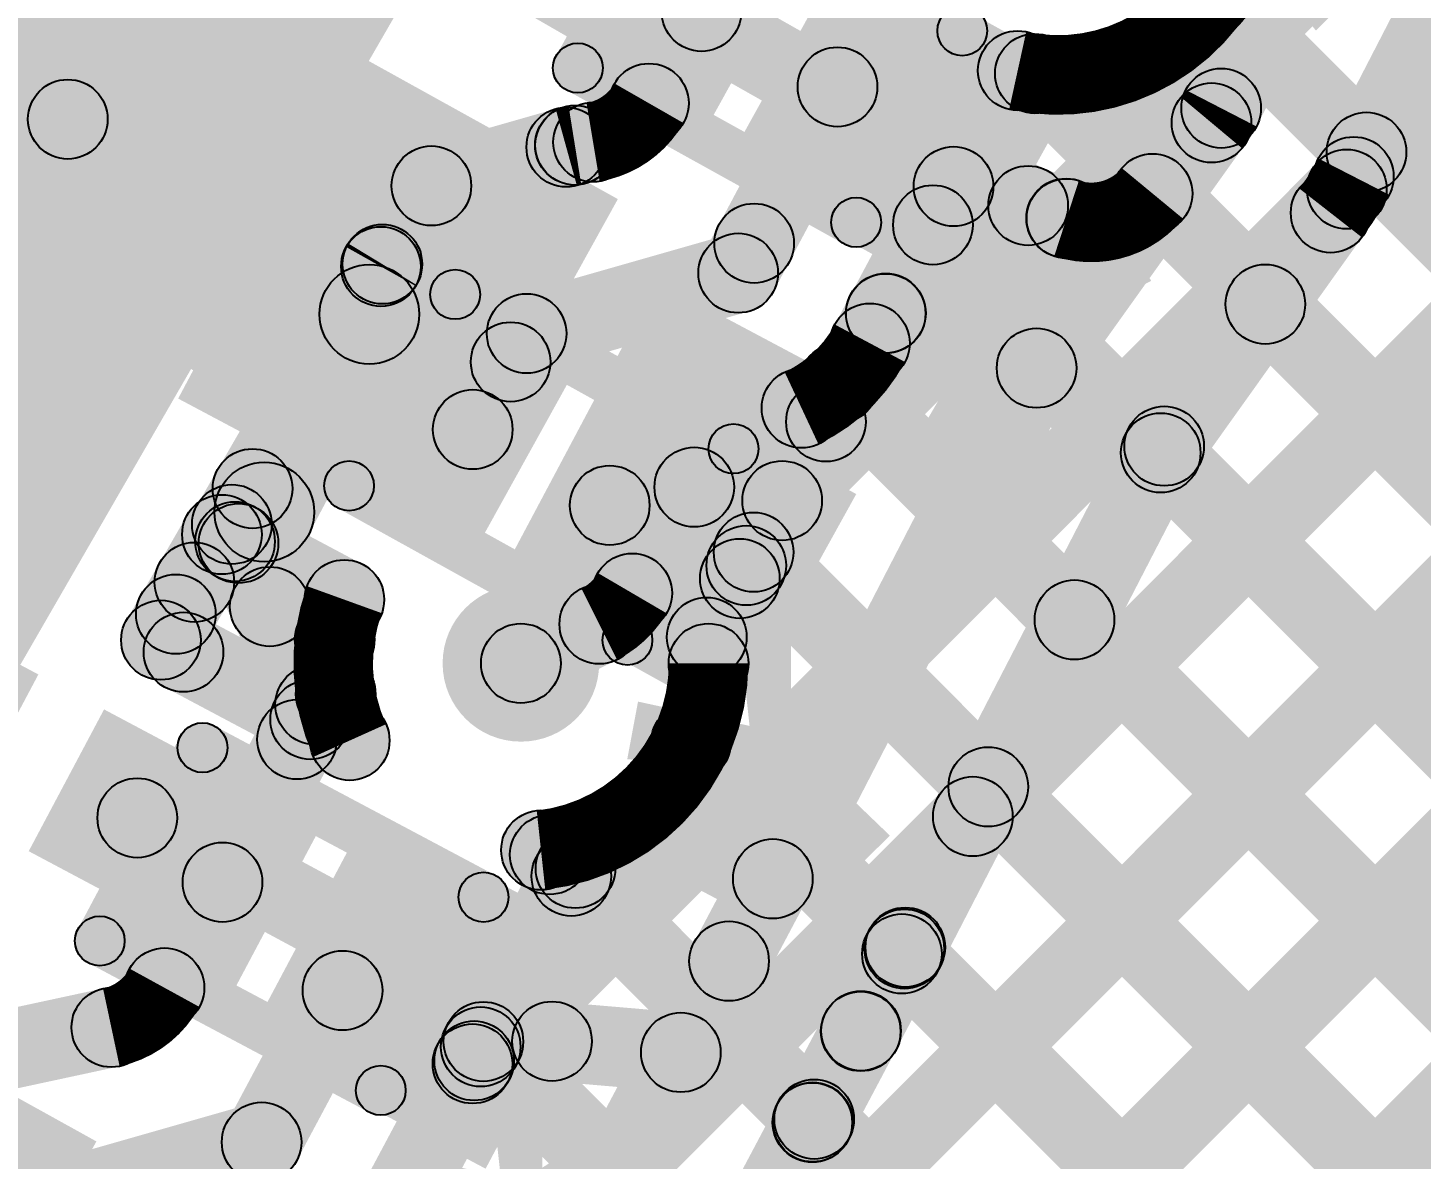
# Model space of a CAD drawing. Header units: millimetres. Extents: x 2.72 to 4.82, y 2.46 to 3.29.
# Drawn here: x 3.0974 to 3.2375, y 2.7762 to 2.8899 of the extents above; entities that cross this region are included whole.
import ezdxf

# ---------------------------------------------------------------- set-up
doc = ezdxf.new("R2010")
doc.units = ezdxf.units.MM
doc.header["$MEASUREMENT"] = 0
for name, color, linetype in [('BottomLayer', 5, 'Continuous'), ('BottomPaste', 16, 'Continuous'), ('BottomSolder', 6, 'Continuous'), ('TopLayer', 1, 'Continuous'), ('TopOverlay', 2, 'Continuous'), ('TopPaste', 8, 'Continuous'), ('TopSolder', 216, 'Continuous'), ('ViaHoleLayer', 16, 'Continuous')]:
    doc.layers.add(name, color=color, linetype=linetype)

# ---------------------------------------------------------------- blocks, each defined once
blk = doc.blocks.new('CAP_0201_B_27')
at = {"layer": 'BottomLayer'}
for points in [[(-0.01772, 0.00591), (-0.00591, 0.00591), (-0.00591, -0.00591), (-0.01772, -0.00591)], [(0.00591, 0.00591), (0.01772, 0.00591), (0.01772, -0.00591), (0.00591, -0.00591)]]:
    blk.add_hatch(color=5, dxfattribs=at).paths.add_polyline_path(points)
at = {"layer": 'BottomPaste'}
for points in [[(-0.01772, 0.00591), (-0.00591, 0.00591), (-0.00591, -0.00591), (-0.01772, -0.00591)], [(0.00591, 0.00591), (0.01772, 0.00591), (0.01772, -0.00591), (0.00591, -0.00591)]]:
    blk.add_hatch(color=16, dxfattribs=at).paths.add_polyline_path(points)
at = {"layer": 'BottomSolder'}
for points in [[(-0.01988, 0.00807), (-0.00374, 0.00807), (-0.00374, -0.00807), (-0.01988, -0.00807)], [(0.00374, 0.00807), (0.01988, 0.00807), (0.01988, -0.00807), (0.00374, -0.00807)]]:
    blk.add_hatch(color=6, dxfattribs=at).paths.add_polyline_path(points)
blk = doc.blocks.new('CAP_0201_B_28')
at = {"layer": 'BottomLayer'}
for points in [[(-0.01772, 0.00591), (-0.00591, 0.00591), (-0.00591, -0.00591), (-0.01772, -0.00591)], [(0.00591, 0.00591), (0.01772, 0.00591), (0.01772, -0.00591), (0.00591, -0.00591)]]:
    blk.add_hatch(color=5, dxfattribs=at).paths.add_polyline_path(points)
at = {"layer": 'BottomPaste'}
for points in [[(-0.01772, 0.00591), (-0.00591, 0.00591), (-0.00591, -0.00591), (-0.01772, -0.00591)], [(0.00591, 0.00591), (0.01772, 0.00591), (0.01772, -0.00591), (0.00591, -0.00591)]]:
    blk.add_hatch(color=16, dxfattribs=at).paths.add_polyline_path(points)
at = {"layer": 'BottomSolder'}
for points in [[(-0.01988, 0.00807), (-0.00374, 0.00807), (-0.00374, -0.00807), (-0.01988, -0.00807)], [(0.00374, 0.00807), (0.01988, 0.00807), (0.01988, -0.00807), (0.00374, -0.00807)]]:
    blk.add_hatch(color=6, dxfattribs=at).paths.add_polyline_path(points)
blk = doc.blocks.new('R__0402_B_63')
at = {"layer": 'BottomLayer'}
for points in [[(-0.0095, 0.0125), (-0.0095, -0.0125), (-0.0275, -0.0125), (-0.0275, 0.0125)], [(0.0275, 0.0125), (0.0275, -0.0125), (0.0095, -0.0125), (0.0095, 0.0125)]]:
    blk.add_hatch(color=5, dxfattribs=at).paths.add_polyline_path(points)
at = {"layer": 'BottomPaste'}
for points in [[(-0.0095, 0.0125), (-0.0095, -0.0125), (-0.0275, -0.0125), (-0.0275, 0.0125)], [(0.0275, 0.0125), (0.0275, -0.0125), (0.0095, -0.0125), (0.0095, 0.0125)]]:
    blk.add_hatch(color=16, dxfattribs=at).paths.add_polyline_path(points)
at = {"layer": 'BottomSolder'}
for points in [[(-0.0055, 0.0165), (-0.0055, -0.0165), (-0.0315, -0.0165), (-0.0315, 0.0165)], [(0.0315, 0.0165), (0.0315, -0.0165), (0.0055, -0.0165), (0.0055, 0.0165)]]:
    blk.add_hatch(color=6, dxfattribs=at).paths.add_polyline_path(points)
blk = doc.blocks.new('R__0402_B_64')
at = {"layer": 'BottomLayer'}
for points in [[(-0.0095, 0.0125), (-0.0095, -0.0125), (-0.0275, -0.0125), (-0.0275, 0.0125)], [(0.0275, 0.0125), (0.0275, -0.0125), (0.0095, -0.0125), (0.0095, 0.0125)]]:
    blk.add_hatch(color=5, dxfattribs=at).paths.add_polyline_path(points)
at = {"layer": 'BottomPaste'}
for points in [[(-0.0095, 0.0125), (-0.0095, -0.0125), (-0.0275, -0.0125), (-0.0275, 0.0125)], [(0.0275, 0.0125), (0.0275, -0.0125), (0.0095, -0.0125), (0.0095, 0.0125)]]:
    blk.add_hatch(color=16, dxfattribs=at).paths.add_polyline_path(points)
at = {"layer": 'BottomSolder'}
for points in [[(-0.0055, 0.0165), (-0.0055, -0.0165), (-0.0315, -0.0165), (-0.0315, 0.0165)], [(0.0315, 0.0165), (0.0315, -0.0165), (0.0055, -0.0165), (0.0055, 0.0165)]]:
    blk.add_hatch(color=6, dxfattribs=at).paths.add_polyline_path(points)
blk = doc.blocks.new('LED_0201_126')
at = {"layer": 'TopLayer'}
for points in [[(-0.01181, 0.00689), (-0.00394, 0.00689), (-0.00394, -0.00689), (-0.01181, -0.00689)], [(0.00394, 0.00689), (0.01181, 0.00689), (0.01181, -0.00689), (0.00394, -0.00689)]]:
    blk.add_hatch(color=1, dxfattribs=at).paths.add_polyline_path(points)
at = {"layer": 'TopOverlay'}
h = blk.add_hatch(color=2, dxfattribs=at)
edge = h.paths.add_edge_path()
edge.add_arc((-0.016, 0.011), 0.0025, 0, 360)
h = blk.add_hatch(color=2, dxfattribs=at)
edge = h.paths.add_edge_path()
edge.add_arc((-0.016, 0.011), 0.0025, 0, 360)
for points in [[(-0.016, 0.0085), (-0.016, 0.0135), (0.016, 0.0135), (0.016, 0.0085)], [(0.016, -0.013), (0.029, -0.013), (0.029, 0.013), (0.016, 0.013)], [(-0.0135, -0.011), (-0.0185, -0.011), (-0.0185, 0.011), (-0.0135, 0.011)], [(0.013, -0.011), (0.017, -0.011), (0.017, 0.011), (0.013, 0.011)], [(-0.016, -0.0135), (-0.016, -0.0085), (0.016, -0.0085), (0.016, -0.0135)]]:
    blk.add_hatch(color=2, dxfattribs=at).paths.add_polyline_path(points)
h = blk.add_hatch(color=2, dxfattribs=at)
edge = h.paths.add_edge_path()
edge.add_arc((0.016, 0.011), 0.0025, 0, 360)
h = blk.add_hatch(color=2, dxfattribs=at)
edge = h.paths.add_edge_path()
edge.add_arc((-0.016, -0.011), 0.0025, 0, 360)
h = blk.add_hatch(color=2, dxfattribs=at)
edge = h.paths.add_edge_path()
edge.add_arc((-0.016, -0.011), 0.0025, 0, 360)
h = blk.add_hatch(color=2, dxfattribs=at)
edge = h.paths.add_edge_path()
edge.add_arc((0.016, -0.011), 0.0025, 0, 360)
at = {"layer": 'TopPaste'}
for points in [[(-0.01181, 0.00689), (-0.00394, 0.00689), (-0.00394, -0.00689), (-0.01181, -0.00689)], [(0.00394, 0.00689), (0.01181, 0.00689), (0.01181, -0.00689), (0.00394, -0.00689)]]:
    blk.add_hatch(color=8, dxfattribs=at).paths.add_polyline_path(points)
at = {"layer": 'TopSolder'}
for points in [[(-0.01398, 0.00906), (-0.00177, 0.00906), (-0.00177, -0.00906), (-0.01398, -0.00906)], [(0.00177, 0.00906), (0.01398, 0.00906), (0.01398, -0.00906), (0.00177, -0.00906)]]:
    blk.add_hatch(color=216, dxfattribs=at).paths.add_polyline_path(points)
at = {"layer": 'TopOverlay'}
for centre in [(-0.016, 0.011), (-0.016, 0.011), (0.016, 0.011), (-0.016, -0.011), (-0.016, -0.011), (0.016, -0.011)]:
    blk.add_circle(centre, 0.0025, dxfattribs=at)
blk = doc.blocks.new('LED_0201_127')
at = {"layer": 'TopLayer'}
for points in [[(-0.01181, 0.00689), (-0.00394, 0.00689), (-0.00394, -0.00689), (-0.01181, -0.00689)], [(0.00394, 0.00689), (0.01181, 0.00689), (0.01181, -0.00689), (0.00394, -0.00689)]]:
    blk.add_hatch(color=1, dxfattribs=at).paths.add_polyline_path(points)
at = {"layer": 'TopOverlay'}
h = blk.add_hatch(color=2, dxfattribs=at)
edge = h.paths.add_edge_path()
edge.add_arc((-0.016, 0.011), 0.0025, 0, 360)
h = blk.add_hatch(color=2, dxfattribs=at)
edge = h.paths.add_edge_path()
edge.add_arc((-0.016, 0.011), 0.0025, 0, 360)
for points in [[(-0.016, 0.0085), (-0.016, 0.0135), (0.016, 0.0135), (0.016, 0.0085)], [(0.016, -0.013), (0.029, -0.013), (0.029, 0.013), (0.016, 0.013)], [(-0.0135, -0.011), (-0.0185, -0.011), (-0.0185, 0.011), (-0.0135, 0.011)], [(0.013, -0.011), (0.017, -0.011), (0.017, 0.011), (0.013, 0.011)], [(-0.016, -0.0135), (-0.016, -0.0085), (0.016, -0.0085), (0.016, -0.0135)]]:
    blk.add_hatch(color=2, dxfattribs=at).paths.add_polyline_path(points)
h = blk.add_hatch(color=2, dxfattribs=at)
edge = h.paths.add_edge_path()
edge.add_arc((0.016, 0.011), 0.0025, 0, 360)
h = blk.add_hatch(color=2, dxfattribs=at)
edge = h.paths.add_edge_path()
edge.add_arc((-0.016, -0.011), 0.0025, 0, 360)
h = blk.add_hatch(color=2, dxfattribs=at)
edge = h.paths.add_edge_path()
edge.add_arc((-0.016, -0.011), 0.0025, 0, 360)
h = blk.add_hatch(color=2, dxfattribs=at)
edge = h.paths.add_edge_path()
edge.add_arc((0.016, -0.011), 0.0025, 0, 360)
at = {"layer": 'TopPaste'}
for points in [[(-0.01181, 0.00689), (-0.00394, 0.00689), (-0.00394, -0.00689), (-0.01181, -0.00689)], [(0.00394, 0.00689), (0.01181, 0.00689), (0.01181, -0.00689), (0.00394, -0.00689)]]:
    blk.add_hatch(color=8, dxfattribs=at).paths.add_polyline_path(points)
at = {"layer": 'TopSolder'}
for points in [[(-0.01398, 0.00906), (-0.00177, 0.00906), (-0.00177, -0.00906), (-0.01398, -0.00906)], [(0.00177, 0.00906), (0.01398, 0.00906), (0.01398, -0.00906), (0.00177, -0.00906)]]:
    blk.add_hatch(color=216, dxfattribs=at).paths.add_polyline_path(points)
at = {"layer": 'TopOverlay'}
for centre in [(-0.016, 0.011), (-0.016, 0.011), (0.016, 0.011), (-0.016, -0.011), (-0.016, -0.011), (0.016, -0.011)]:
    blk.add_circle(centre, 0.0025, dxfattribs=at)
blk = doc.blocks.new('LED_0201_128')
at = {"layer": 'TopLayer'}
for points in [[(-0.01181, 0.00689), (-0.00394, 0.00689), (-0.00394, -0.00689), (-0.01181, -0.00689)], [(0.00394, 0.00689), (0.01181, 0.00689), (0.01181, -0.00689), (0.00394, -0.00689)]]:
    blk.add_hatch(color=1, dxfattribs=at).paths.add_polyline_path(points)
at = {"layer": 'TopOverlay'}
h = blk.add_hatch(color=2, dxfattribs=at)
edge = h.paths.add_edge_path()
edge.add_arc((-0.016, 0.011), 0.0025, 0, 360)
h = blk.add_hatch(color=2, dxfattribs=at)
edge = h.paths.add_edge_path()
edge.add_arc((-0.016, 0.011), 0.0025, 0, 360)
for points in [[(-0.016, 0.0085), (-0.016, 0.0135), (0.016, 0.0135), (0.016, 0.0085)], [(0.016, -0.013), (0.029, -0.013), (0.029, 0.013), (0.016, 0.013)], [(-0.0135, -0.011), (-0.0185, -0.011), (-0.0185, 0.011), (-0.0135, 0.011)], [(0.013, -0.011), (0.017, -0.011), (0.017, 0.011), (0.013, 0.011)], [(-0.016, -0.0135), (-0.016, -0.0085), (0.016, -0.0085), (0.016, -0.0135)]]:
    blk.add_hatch(color=2, dxfattribs=at).paths.add_polyline_path(points)
h = blk.add_hatch(color=2, dxfattribs=at)
edge = h.paths.add_edge_path()
edge.add_arc((0.016, 0.011), 0.0025, 0, 360)
h = blk.add_hatch(color=2, dxfattribs=at)
edge = h.paths.add_edge_path()
edge.add_arc((-0.016, -0.011), 0.0025, 0, 360)
h = blk.add_hatch(color=2, dxfattribs=at)
edge = h.paths.add_edge_path()
edge.add_arc((-0.016, -0.011), 0.0025, 0, 360)
h = blk.add_hatch(color=2, dxfattribs=at)
edge = h.paths.add_edge_path()
edge.add_arc((0.016, -0.011), 0.0025, 0, 360)
at = {"layer": 'TopPaste'}
for points in [[(-0.01181, 0.00689), (-0.00394, 0.00689), (-0.00394, -0.00689), (-0.01181, -0.00689)], [(0.00394, 0.00689), (0.01181, 0.00689), (0.01181, -0.00689), (0.00394, -0.00689)]]:
    blk.add_hatch(color=8, dxfattribs=at).paths.add_polyline_path(points)
at = {"layer": 'TopSolder'}
for points in [[(-0.01398, 0.00906), (-0.00177, 0.00906), (-0.00177, -0.00906), (-0.01398, -0.00906)], [(0.00177, 0.00906), (0.01398, 0.00906), (0.01398, -0.00906), (0.00177, -0.00906)]]:
    blk.add_hatch(color=216, dxfattribs=at).paths.add_polyline_path(points)
at = {"layer": 'TopOverlay'}
for centre in [(-0.016, 0.011), (-0.016, 0.011), (0.016, 0.011), (-0.016, -0.011), (-0.016, -0.011), (0.016, -0.011)]:
    blk.add_circle(centre, 0.0025, dxfattribs=at)

msp = doc.modelspace()

# ---------------------------------------------------------------- hatches: boundary and pattern name
at = {"layer": 'BottomLayer'}
for points in [[(3.31403, 3.20232), (3.28631, 3.21832), (3.009, 2.738), (3.03671, 2.722)], [(3.23287, 2.87083), (3.22722, 2.87649), (3.38729, 3.03656), (3.39294, 3.03091)], [(3.19527, 2.80778), (3.18962, 2.81344), (3.40585, 3.02967), (3.41151, 3.02402)], [(3.16692, 2.75397), (3.16127, 2.75963), (3.42225, 3.02061), (3.4279, 3.01495)], [(3.13952, 2.70112), (3.13387, 2.70677), (3.44317, 3.01608), (3.44883, 3.01042)], [(3.05903, 2.59517), (3.05338, 2.60083), (3.44317, 2.99062), (3.44883, 2.98497)], [(3.22096, 2.87996), (3.21386, 2.88363), (3.24409, 2.94215), (3.2512, 2.93848)], [(3.23429, 2.87308), (3.22719, 2.87675), (3.25725, 2.93495), (3.26436, 2.93127)], [(3.15526, 2.89161), (3.1592, 2.89857), (3.19997, 2.87548), (3.19603, 2.86852)], [(3.11143, 2.85691), (3.13942, 2.8414), (3.15675, 2.87266), (3.12876, 2.88817)], [(3.2021, 2.85336), (3.19559, 2.858), (3.21318, 2.88265), (3.2197, 2.878)], [(3.21359, 2.87066), (3.20744, 2.87578), (3.21337, 2.88289), (3.21951, 2.87777)], [(3.22919, 2.87456), (3.23484, 2.88021), (3.51423, 2.60083), (3.50857, 2.59517)], [(3.19674, 2.86821), (3.19926, 2.87579), (3.20308, 2.87452), (3.20055, 2.86693)], [(3.20055, 2.86693), (3.20309, 2.87452), (3.20313, 2.8745), (3.20059, 2.86692)], [(3.21494, 2.84552), (3.20843, 2.85016), (3.22515, 2.8736), (3.23166, 2.86895)], [(3.21902, 2.85926), (3.22468, 2.86492), (3.48877, 2.60083), (3.48312, 2.59517)], [(3.12561, 2.83886), (3.11678, 2.84356), (3.12735, 2.86343), (3.13618, 2.85873)], [(3.17588, 2.80251), (3.16877, 2.80618), (3.19529, 2.85752), (3.2024, 2.85384)], [(3.18921, 2.79563), (3.1821, 2.7993), (3.20813, 2.84968), (3.21524, 2.846)], [(3.2085, 2.84433), (3.21416, 2.84999), (3.46332, 2.60083), (3.45766, 2.59517)], [(3.16165, 2.83103), (3.15475, 2.83507), (3.16098, 2.84573), (3.16788, 2.84169)], [(3.11506, 2.83542), (3.11881, 2.84248), (3.13112, 2.83593), (3.12737, 2.82887)], [(3.11577, 2.82894), (3.10885, 2.83294), (3.11347, 2.84095), (3.1204, 2.83695)], [(3.117, 2.83133), (3.11134, 2.83698), (3.11543, 2.84107), (3.12109, 2.83542)], [(3.11578, 2.83523), (3.12144, 2.84089), (3.13111, 2.83122), (3.12545, 2.82556)], [(3.11427, 2.82634), (3.10735, 2.83034), (3.10885, 2.83294), (3.11577, 2.82894)], [(3.14879, 2.82242), (3.14521, 2.82958), (3.15309, 2.83352), (3.15667, 2.82636)], [(3.19983, 2.82755), (3.20549, 2.8332), (3.43786, 2.60083), (3.43221, 2.59517)], [(3.11121, 2.82359), (3.11496, 2.83066), (3.13167, 2.82177), (3.12792, 2.81471)], [(3.12865, 2.81752), (3.12299, 2.82318), (3.12555, 2.82574), (3.13121, 2.82008)], [(3.19116, 2.81076), (3.19681, 2.81642), (3.41241, 2.60083), (3.40675, 2.59517)], [(3.10653, 2.80693), (3.11032, 2.81398), (3.15203, 2.79153), (3.14824, 2.78448)], [(3.17147, 2.79419), (3.1644, 2.79794), (3.16879, 2.80622), (3.17586, 2.80247)], [(3.17584, 2.80243), (3.16881, 2.80626), (3.16882, 2.80626), (3.17584, 2.80243)], [(3.18473, 2.78719), (3.17767, 2.79094), (3.18203, 2.79916), (3.18909, 2.79541)], [(3.18248, 2.79398), (3.18814, 2.79964), (3.38695, 2.60083), (3.38129, 2.59517)], [(3.16661, 2.78503), (3.15954, 2.78877), (3.1644, 2.79794), (3.17147, 2.79419)], [(3.059, 2.76221), (3.08699, 2.74669), (3.10432, 2.77795), (3.07633, 2.79346)], [(3.14979, 2.78402), (3.15047, 2.79199), (3.16342, 2.79089), (3.16273, 2.78291)], [(3.17987, 2.77802), (3.17281, 2.78177), (3.17764, 2.79089), (3.18471, 2.78714)], [(3.12148, 2.69992), (3.11442, 2.70367), (3.15954, 2.78877), (3.16661, 2.78503)], [(3.17366, 2.77735), (3.17932, 2.78301), (3.36149, 2.60083), (3.35584, 2.59517)], [(3.1401, 2.703), (3.13303, 2.70675), (3.17278, 2.78172), (3.17985, 2.77797)]]:
    msp.add_hatch(color=5, dxfattribs=at).paths.add_polyline_path(points)
h = msp.add_hatch(color=5, dxfattribs=at)
edge = h.paths.add_edge_path()
edge.add_arc((3.21741, 2.88179), 0.004, 0, 360)
h = msp.add_hatch(color=5, dxfattribs=at)
edge = h.paths.add_edge_path()
edge.add_arc((3.21741, 2.88179), 0.004, 0, 360)
h = msp.add_hatch(color=5, dxfattribs=at)
edge = h.paths.add_edge_path()
edge.add_arc((3.21644, 2.88033), 0.004, 0, 360)
h = msp.add_hatch(color=5, dxfattribs=at)
edge = h.paths.add_edge_path()
edge.add_arc((3.21644, 2.88033), 0.004, 0, 360)
h = msp.add_hatch(color=5, dxfattribs=at)
edge = h.paths.add_edge_path()
edge.add_arc((3.21644, 2.88033), 0.004, 0, 360)
h = msp.add_hatch(color=5, dxfattribs=at)
edge = h.paths.add_edge_path()
edge.add_arc((3.21644, 2.88033), 0.004, 0, 360)
h = msp.add_hatch(color=5, dxfattribs=at)
edge = h.paths.add_edge_path()
edge.add_arc((3.21644, 2.88033), 0.004, 0, 360)
h = msp.add_hatch(color=5, dxfattribs=at)
edge = h.paths.add_edge_path()
edge.add_arc((3.23202, 2.87739), 0.004, 0, 360)
h = msp.add_hatch(color=5, dxfattribs=at)
edge = h.paths.add_edge_path()
edge.add_arc((3.23074, 2.87492), 0.004, 0, 360)
h = msp.add_hatch(color=5, dxfattribs=at)
edge = h.paths.add_edge_path()
edge.add_arc((3.23074, 2.87492), 0.004, 0, 360)
h = msp.add_hatch(color=5, dxfattribs=at)
edge = h.paths.add_edge_path()
edge.add_arc((3.23004, 2.87366), 0.004, 0, 360)
h = msp.add_hatch(color=5, dxfattribs=at)
edge = h.paths.add_edge_path()
edge.add_arc((3.198, 2.872), 0.004, 0, 360)
h = msp.add_hatch(color=5, dxfattribs=at)
edge = h.paths.add_edge_path()
edge.add_arc((3.198, 2.872), 0.004, 0, 360)
h = msp.add_hatch(color=5, dxfattribs=at)
edge = h.paths.add_edge_path()
edge.add_arc((3.21051, 2.87322), 0.004, 0, 360)
h = msp.add_hatch(color=5, dxfattribs=at)
edge = h.paths.add_edge_path()
edge.add_arc((3.21051, 2.87322), 0.004, 0, 360)
h = msp.add_hatch(color=5, dxfattribs=at)
edge = h.paths.add_edge_path()
edge.add_arc((3.20182, 2.87073), 0.004, 0, 360)
h = msp.add_hatch(color=5, dxfattribs=at)
edge = h.paths.add_edge_path()
edge.add_arc((3.20182, 2.87073), 0.004, 0, 360)
h = msp.add_hatch(color=5, dxfattribs=at)
edge = h.paths.add_edge_path()
edge.add_arc((3.20186, 2.87071), 0.004, 0, 360)
h = msp.add_hatch(color=5, dxfattribs=at)
edge = h.paths.add_edge_path()
edge.add_arc((3.20186, 2.87071), 0.004, 0, 360)
h = msp.add_hatch(color=5, dxfattribs=at)
edge = h.paths.add_edge_path()
edge.add_arc((3.22841, 2.87127), 0.004, 0, 360)
h = msp.add_hatch(color=5, dxfattribs=at)
edge = h.paths.add_edge_path()
edge.add_arc((3.22841, 2.87127), 0.004, 0, 360)
h = msp.add_hatch(color=5, dxfattribs=at)
edge = h.paths.add_edge_path()
edge.add_arc((3.13176, 2.86108), 0.005, 0, 360)
h = msp.add_hatch(color=5, dxfattribs=at)
edge = h.paths.add_edge_path()
edge.add_arc((3.22185, 2.86209), 0.004, 0, 360)
h = msp.add_hatch(color=5, dxfattribs=at)
edge = h.paths.add_edge_path()
edge.add_arc((3.19885, 2.85568), 0.004, 0, 360)
h = msp.add_hatch(color=5, dxfattribs=at)
edge = h.paths.add_edge_path()
edge.add_arc((3.19885, 2.85568), 0.004, 0, 360)
h = msp.add_hatch(color=5, dxfattribs=at)
edge = h.paths.add_edge_path()
edge.add_arc((3.21133, 2.84716), 0.004, 0, 360)
h = msp.add_hatch(color=5, dxfattribs=at)
edge = h.paths.add_edge_path()
edge.add_arc((3.21168, 2.84784), 0.004, 0, 360)
h = msp.add_hatch(color=5, dxfattribs=at)
edge = h.paths.add_edge_path()
edge.add_arc((3.21168, 2.84784), 0.004, 0, 360)
h = msp.add_hatch(color=5, dxfattribs=at)
edge = h.paths.add_edge_path()
edge.add_arc((3.16443, 2.84371), 0.004, 0, 360)
h = msp.add_hatch(color=5, dxfattribs=at)
edge = h.paths.add_edge_path()
edge.add_arc((3.1212, 2.84121), 0.005, 0, 360)
h = msp.add_hatch(color=5, dxfattribs=at)
edge = h.paths.add_edge_path()
edge.add_arc((3.11694, 2.83895), 0.004, 0, 360)
h = msp.add_hatch(color=5, dxfattribs=at)
edge = h.paths.add_edge_path()
edge.add_arc((3.11694, 2.83895), 0.004, 0, 360)
h = msp.add_hatch(color=5, dxfattribs=at)
edge = h.paths.add_edge_path()
edge.add_arc((3.11826, 2.83824), 0.004, 0, 360)
h = msp.add_hatch(color=5, dxfattribs=at)
edge = h.paths.add_edge_path()
edge.add_arc((3.11861, 2.83806), 0.004, 0, 360)
h = msp.add_hatch(color=5, dxfattribs=at)
edge = h.paths.add_edge_path()
edge.add_arc((3.11417, 2.83415), 0.004, 0, 360)
h = msp.add_hatch(color=5, dxfattribs=at)
edge = h.paths.add_edge_path()
edge.add_arc((3.1582, 2.83305), 0.004, 0, 360)
h = msp.add_hatch(color=5, dxfattribs=at)
edge = h.paths.add_edge_path()
edge.add_arc((3.1582, 2.83305), 0.004, 0, 360)
h = msp.add_hatch(color=5, dxfattribs=at)
edge = h.paths.add_edge_path()
edge.add_arc((3.12925, 2.8324), 0.004, 0, 360)
h = msp.add_hatch(color=5, dxfattribs=at)
edge = h.paths.add_edge_path()
edge.add_arc((3.12925, 2.8324), 0.004, 0, 360)
h = msp.add_hatch(color=5, dxfattribs=at)
edge = h.paths.add_edge_path()
edge.add_arc((3.11231, 2.83094), 0.004, 0, 360)
h = msp.add_hatch(color=5, dxfattribs=at)
edge = h.paths.add_edge_path()
edge.add_arc((3.11231, 2.83094), 0.004, 0, 360)
h = msp.add_hatch(color=5, dxfattribs=at)
edge = h.paths.add_edge_path()
edge.add_arc((3.15488, 2.82994), 0.004, 0, 360)
h = msp.add_hatch(color=5, dxfattribs=at)
edge = h.paths.add_edge_path()
edge.add_arc((3.15488, 2.82994), 0.004, 0, 360)
h = msp.add_hatch(color=5, dxfattribs=at)
edge = h.paths.add_edge_path()
edge.add_arc((3.20266, 2.83038), 0.004, 0, 360)
h = msp.add_hatch(color=5, dxfattribs=at)
edge = h.paths.add_edge_path()
edge.add_arc((3.147, 2.826), 0.00787, 0, 360)
h = msp.add_hatch(color=5, dxfattribs=at)
edge = h.paths.add_edge_path()
edge.add_arc((3.11081, 2.82834), 0.004, 0, 360)
h = msp.add_hatch(color=5, dxfattribs=at)
edge = h.paths.add_edge_path()
edge.add_arc((3.11308, 2.82713), 0.004, 0, 360)
h = msp.add_hatch(color=5, dxfattribs=at)
edge = h.paths.add_edge_path()
edge.add_arc((3.12828, 2.82839), 0.004, 0, 360)
h = msp.add_hatch(color=5, dxfattribs=at)
edge = h.paths.add_edge_path()
edge.add_arc((3.147, 2.826), 0.004, 0, 360)
h = msp.add_hatch(color=5, dxfattribs=at)
edge = h.paths.add_edge_path()
edge.add_arc((3.12838, 2.82291), 0.004, 0, 360)
h = msp.add_hatch(color=5, dxfattribs=at)
edge = h.paths.add_edge_path()
edge.add_arc((3.12582, 2.82035), 0.004, 0, 360)
h = msp.add_hatch(color=5, dxfattribs=at)
edge = h.paths.add_edge_path()
edge.add_arc((3.12979, 2.81824), 0.004, 0, 360)
h = msp.add_hatch(color=5, dxfattribs=at)
edge = h.paths.add_edge_path()
edge.add_arc((3.12979, 2.81824), 0.004, 0, 360)
h = msp.add_hatch(color=5, dxfattribs=at)
edge = h.paths.add_edge_path()
edge.add_arc((3.19399, 2.81359), 0.004, 0, 360)
h = msp.add_hatch(color=5, dxfattribs=at)
edge = h.paths.add_edge_path()
edge.add_arc((3.10843, 2.81046), 0.004, 0, 360)
h = msp.add_hatch(color=5, dxfattribs=at)
edge = h.paths.add_edge_path()
edge.add_arc((3.19244, 2.81061), 0.004, 0, 360)
h = msp.add_hatch(color=5, dxfattribs=at)
edge = h.paths.add_edge_path()
edge.add_arc((3.17233, 2.80435), 0.004, 0, 360)
h = msp.add_hatch(color=5, dxfattribs=at)
edge = h.paths.add_edge_path()
edge.add_arc((3.17233, 2.80435), 0.004, 0, 360)
h = msp.add_hatch(color=5, dxfattribs=at)
edge = h.paths.add_edge_path()
edge.add_arc((3.17233, 2.80435), 0.004, 0, 360)
h = msp.add_hatch(color=5, dxfattribs=at)
edge = h.paths.add_edge_path()
edge.add_arc((3.17233, 2.80435), 0.004, 0, 360)
h = msp.add_hatch(color=5, dxfattribs=at)
edge = h.paths.add_edge_path()
edge.add_arc((3.18531, 2.79681), 0.004, 0, 360)
h = msp.add_hatch(color=5, dxfattribs=at)
edge = h.paths.add_edge_path()
edge.add_arc((3.18556, 2.79729), 0.004, 0, 360)
h = msp.add_hatch(color=5, dxfattribs=at)
edge = h.paths.add_edge_path()
edge.add_arc((3.18565, 2.79746), 0.004, 0, 360)
h = msp.add_hatch(color=5, dxfattribs=at)
edge = h.paths.add_edge_path()
edge.add_arc((3.16793, 2.79607), 0.004, 0, 360)
h = msp.add_hatch(color=5, dxfattribs=at)
edge = h.paths.add_edge_path()
edge.add_arc((3.16793, 2.79607), 0.004, 0, 360)
h = msp.add_hatch(color=5, dxfattribs=at)
edge = h.paths.add_edge_path()
edge.add_arc((3.15013, 2.78801), 0.004, 0, 360)
h = msp.add_hatch(color=5, dxfattribs=at)
edge = h.paths.add_edge_path()
edge.add_arc((3.15013, 2.78801), 0.004, 0, 360)
h = msp.add_hatch(color=5, dxfattribs=at)
edge = h.paths.add_edge_path()
edge.add_arc((3.18117, 2.78901), 0.004, 0, 360)
h = msp.add_hatch(color=5, dxfattribs=at)
edge = h.paths.add_edge_path()
edge.add_arc((3.1812, 2.78906), 0.004, 0, 360)
h = msp.add_hatch(color=5, dxfattribs=at)
edge = h.paths.add_edge_path()
edge.add_arc((3.16308, 2.7869), 0.004, 0, 360)
h = msp.add_hatch(color=5, dxfattribs=at)
edge = h.paths.add_edge_path()
edge.add_arc((3.16308, 2.7869), 0.004, 0, 360)
h = msp.add_hatch(color=5, dxfattribs=at)
edge = h.paths.add_edge_path()
edge.add_arc((3.16308, 2.7869), 0.004, 0, 360)
h = msp.add_hatch(color=5, dxfattribs=at)
edge = h.paths.add_edge_path()
edge.add_arc((3.17631, 2.77985), 0.004, 0, 360)
h = msp.add_hatch(color=5, dxfattribs=at)
edge = h.paths.add_edge_path()
edge.add_arc((3.17634, 2.7799), 0.004, 0, 360)
h = msp.add_hatch(color=5, dxfattribs=at)
edge = h.paths.add_edge_path()
edge.add_arc((3.17649, 2.78018), 0.004, 0, 360)
at = {"layer": 'TopLayer'}
for points in [[(3.1761, 2.83952), (3.17044, 2.84517), (3.51432, 3.18906), (3.51998, 3.1834)], [(3.14497, 2.78293), (3.13931, 2.78859), (3.47472, 3.12399), (3.48037, 3.11834)], [(3.05378, 2.77563), (3.04661, 2.77918), (3.20341, 3.09519), (3.21057, 3.09164)], [(3.06721, 2.76896), (3.06005, 2.77252), (3.21684, 3.08852), (3.22401, 3.08497)], [(3.1166, 2.72911), (3.11095, 2.73477), (3.40921, 3.03303), (3.41487, 3.02737)], [(3.10171, 2.63785), (3.09605, 2.64351), (3.47565, 3.0231), (3.48131, 3.01745)], [(3.13952, 2.70112), (3.13387, 2.70677), (3.45057, 3.02348), (3.45623, 3.01782)], [(3.12893, 2.71598), (3.12327, 2.72163), (3.42225, 3.02061), (3.4279, 3.01495)], [(2.98779, 2.77848), (2.98213, 2.78414), (3.11546, 2.91747), (3.12111, 2.91181)], [(3.16865, 2.88955), (3.16167, 2.89348), (3.17025, 2.90872), (3.17722, 2.90479)], [(3.07968, 2.89679), (3.08533, 2.90245), (3.10427, 2.88351), (3.09861, 2.87786)], [(3.21354, 2.89021), (3.21919, 2.89587), (3.55025, 2.56481), (3.5446, 2.55915)], [(3.16336, 2.88031), (3.15641, 2.88428), (3.16169, 2.8935), (3.16863, 2.88953)], [(3.194, 2.87199), (3.187, 2.87587), (3.19345, 2.88751), (3.20045, 2.88363)], [(3.19585, 2.88244), (3.2015, 2.8881), (3.52479, 2.56482), (3.51913, 2.55916)], [(3.17398, 2.86634), (3.16692, 2.8701), (3.1753, 2.88582), (3.18236, 2.88205)], [(3.1391, 2.87015), (3.1369, 2.87785), (3.15047, 2.88172), (3.15266, 2.87403)], [(3.15311, 2.87413), (3.15175, 2.88201), (3.15177, 2.88202), (3.15313, 2.87413)], [(3.1531, 2.87413), (3.15179, 2.88202), (3.15361, 2.88232), (3.15492, 2.87443)], [(3.13646, 2.864), (3.12968, 2.86824), (3.13461, 2.87612), (3.14139, 2.87188)], [(3.18723, 2.85931), (3.18017, 2.86307), (3.18697, 2.87581), (3.19403, 2.87205)], [(3.1856, 2.86723), (3.19126, 2.87289), (3.49932, 2.56483), (3.49366, 2.55917)], [(3.14868, 2.8553), (3.14648, 2.863), (3.16775, 2.86907), (3.16995, 2.86138)], [(3.17238, 2.86334), (3.16532, 2.86711), (3.16692, 2.8701), (3.17398, 2.86634)], [(3.12348, 2.84155), (3.11656, 2.84556), (3.12947, 2.86788), (3.13639, 2.86388)], [(3.18561, 2.85628), (3.17856, 2.86005), (3.18015, 2.86304), (3.18721, 2.85928)], [(3.14946, 2.85432), (3.14248, 2.85825), (3.1441, 2.86111), (3.15107, 2.85719)], [(3.14565, 2.84755), (3.13867, 2.85148), (3.14248, 2.85825), (3.14946, 2.85432)], [(3.17609, 2.85128), (3.18175, 2.85694), (3.47385, 2.56484), (3.46819, 2.55918)], [(3.17316, 2.8339), (3.16617, 2.83778), (3.17417, 2.85222), (3.18117, 2.84835)], [(3.1214, 2.83796), (3.11448, 2.84197), (3.11656, 2.84556), (3.12348, 2.84155)], [(3.15049, 2.82404), (3.14351, 2.82796), (3.15245, 2.84384), (3.15942, 2.83992)], [(3.11431, 2.83829), (3.12157, 2.84164), (3.12539, 2.83338), (3.11812, 2.83003)], [(3.16758, 2.83435), (3.17323, 2.84), (3.44838, 2.56485), (3.44273, 2.55919)], [(3.16918, 2.82667), (3.1622, 2.83059), (3.16552, 2.83649), (3.17249, 2.83256)], [(3.11812, 2.83003), (3.12539, 2.83338), (3.12994, 2.82351), (3.12267, 2.82016)], [(3.12803, 2.8165), (3.12094, 2.8202), (3.12276, 2.82369), (3.12985, 2.81999)], [(3.12055, 2.80215), (3.11345, 2.80585), (3.12094, 2.8202), (3.12803, 2.8165)], [(3.16128, 2.81519), (3.16693, 2.82085), (3.42292, 2.56486), (3.41726, 2.5592)], [(3.14714, 2.8037), (3.1509, 2.81077), (3.15437, 2.80892), (3.15061, 2.80186)], [(3.14707, 2.80394), (3.15272, 2.8096), (3.1549, 2.80743), (3.14924, 2.80177)], [(3.14924, 2.80177), (3.1549, 2.80743), (3.39745, 2.56487), (3.39179, 2.55922)], [(3.11468, 2.79146), (3.10767, 2.79531), (3.11349, 2.80593), (3.12051, 2.80207)], [(3.14649, 2.78558), (3.13943, 2.78934), (3.14896, 2.80727), (3.15602, 2.80351)], [(3.12446, 2.776), (3.1174, 2.77976), (3.12554, 2.795), (3.1326, 2.79124)], [(3.09426, 2.78283), (3.09258, 2.79065), (3.10498, 2.79332), (3.10667, 2.7855)], [(3.1404, 2.78515), (3.14606, 2.79081), (3.37198, 2.56488), (3.36633, 2.55923)], [(3.1377, 2.76893), (3.13064, 2.7727), (3.13877, 2.78794), (3.14583, 2.78417)], [(3.10103, 2.76803), (3.09883, 2.77573), (3.11983, 2.78173), (3.12203, 2.77403)]]:
    msp.add_hatch(color=1, dxfattribs=at).paths.add_polyline_path(points)
h = msp.add_hatch(color=1, dxfattribs=at)
edge = h.paths.add_edge_path()
edge.add_arc((3.21636, 2.89304), 0.004, 0, 360)
h = msp.add_hatch(color=1, dxfattribs=at)
edge = h.paths.add_edge_path()
edge.add_arc((3.16516, 2.89151), 0.004, 0, 360)
h = msp.add_hatch(color=1, dxfattribs=at)
edge = h.paths.add_edge_path()
edge.add_arc((3.16516, 2.89151), 0.004, 0, 360)
h = msp.add_hatch(color=1, dxfattribs=at)
edge = h.paths.add_edge_path()
edge.add_arc((3.19695, 2.88557), 0.004, 0, 360)
h = msp.add_hatch(color=1, dxfattribs=at)
edge = h.paths.add_edge_path()
edge.add_arc((3.19695, 2.88557), 0.004, 0, 360)
h = msp.add_hatch(color=1, dxfattribs=at)
edge = h.paths.add_edge_path()
edge.add_arc((3.19868, 2.88527), 0.004, 0, 360)
h = msp.add_hatch(color=1, dxfattribs=at)
edge = h.paths.add_edge_path()
edge.add_arc((3.17883, 2.88393), 0.004, 0, 360)
h = msp.add_hatch(color=1, dxfattribs=at)
edge = h.paths.add_edge_path()
edge.add_arc((3.15988, 2.88229), 0.004, 0, 360)
h = msp.add_hatch(color=1, dxfattribs=at)
edge = h.paths.add_edge_path()
edge.add_arc((3.15988, 2.88229), 0.004, 0, 360)
h = msp.add_hatch(color=1, dxfattribs=at)
edge = h.paths.add_edge_path()
edge.add_arc((3.10144, 2.88068), 0.004, 0, 360)
h = msp.add_hatch(color=1, dxfattribs=at)
edge = h.paths.add_edge_path()
edge.add_arc((3.15156, 2.87788), 0.004, 0, 360)
h = msp.add_hatch(color=1, dxfattribs=at)
edge = h.paths.add_edge_path()
edge.add_arc((3.15156, 2.87788), 0.004, 0, 360)
h = msp.add_hatch(color=1, dxfattribs=at)
edge = h.paths.add_edge_path()
edge.add_arc((3.15243, 2.87807), 0.004, 0, 360)
h = msp.add_hatch(color=1, dxfattribs=at)
edge = h.paths.add_edge_path()
edge.add_arc((3.15243, 2.87807), 0.004, 0, 360)
h = msp.add_hatch(color=1, dxfattribs=at)
edge = h.paths.add_edge_path()
edge.add_arc((3.15245, 2.87807), 0.004, 0, 360)
h = msp.add_hatch(color=1, dxfattribs=at)
edge = h.paths.add_edge_path()
edge.add_arc((3.15245, 2.87807), 0.004, 0, 360)
h = msp.add_hatch(color=1, dxfattribs=at)
edge = h.paths.add_edge_path()
edge.add_arc((3.15426, 2.87838), 0.004, 0, 360)
h = msp.add_hatch(color=1, dxfattribs=at)
edge = h.paths.add_edge_path()
edge.add_arc((3.15426, 2.87838), 0.004, 0, 360)
h = msp.add_hatch(color=1, dxfattribs=at)
edge = h.paths.add_edge_path()
edge.add_arc((3.138, 2.874), 0.004, 0, 360)
h = msp.add_hatch(color=1, dxfattribs=at)
edge = h.paths.add_edge_path()
edge.add_arc((3.138, 2.874), 0.004, 0, 360)
h = msp.add_hatch(color=1, dxfattribs=at)
edge = h.paths.add_edge_path()
edge.add_arc((3.1905, 2.87393), 0.004, 0, 360)
h = msp.add_hatch(color=1, dxfattribs=at)
edge = h.paths.add_edge_path()
edge.add_arc((3.1905, 2.87393), 0.004, 0, 360)
h = msp.add_hatch(color=1, dxfattribs=at)
edge = h.paths.add_edge_path()
edge.add_arc((3.18843, 2.87006), 0.004, 0, 360)
h = msp.add_hatch(color=1, dxfattribs=at)
edge = h.paths.add_edge_path()
edge.add_arc((3.17045, 2.86822), 0.004, 0, 360)
h = msp.add_hatch(color=1, dxfattribs=at)
edge = h.paths.add_edge_path()
edge.add_arc((3.17045, 2.86822), 0.004, 0, 360)
h = msp.add_hatch(color=1, dxfattribs=at)
edge = h.paths.add_edge_path()
edge.add_arc((3.13293, 2.86588), 0.004, 0, 360)
h = msp.add_hatch(color=1, dxfattribs=at)
edge = h.paths.add_edge_path()
edge.add_arc((3.13293, 2.86588), 0.004, 0, 360)
h = msp.add_hatch(color=1, dxfattribs=at)
edge = h.paths.add_edge_path()
edge.add_arc((3.13307, 2.86612), 0.004, 0, 360)
h = msp.add_hatch(color=1, dxfattribs=at)
edge = h.paths.add_edge_path()
edge.add_arc((3.13307, 2.86612), 0.004, 0, 360)
h = msp.add_hatch(color=1, dxfattribs=at)
edge = h.paths.add_edge_path()
edge.add_arc((3.16885, 2.86523), 0.004, 0, 360)
h = msp.add_hatch(color=1, dxfattribs=at)
edge = h.paths.add_edge_path()
edge.add_arc((3.16885, 2.86523), 0.004, 0, 360)
h = msp.add_hatch(color=1, dxfattribs=at)
edge = h.paths.add_edge_path()
edge.add_arc((3.18368, 2.86116), 0.004, 0, 360)
h = msp.add_hatch(color=1, dxfattribs=at)
edge = h.paths.add_edge_path()
edge.add_arc((3.1837, 2.86119), 0.004, 0, 360)
h = msp.add_hatch(color=1, dxfattribs=at)
edge = h.paths.add_edge_path()
edge.add_arc((3.14758, 2.85915), 0.004, 0, 360)
h = msp.add_hatch(color=1, dxfattribs=at)
edge = h.paths.add_edge_path()
edge.add_arc((3.14758, 2.85915), 0.004, 0, 360)
h = msp.add_hatch(color=1, dxfattribs=at)
edge = h.paths.add_edge_path()
edge.add_arc((3.18209, 2.85817), 0.004, 0, 360)
h = msp.add_hatch(color=1, dxfattribs=at)
edge = h.paths.add_edge_path()
edge.add_arc((3.18209, 2.85817), 0.004, 0, 360)
h = msp.add_hatch(color=1, dxfattribs=at)
edge = h.paths.add_edge_path()
edge.add_arc((3.18209, 2.85817), 0.004, 0, 360)
h = msp.add_hatch(color=1, dxfattribs=at)
edge = h.paths.add_edge_path()
edge.add_arc((3.14597, 2.85629), 0.004, 0, 360)
h = msp.add_hatch(color=1, dxfattribs=at)
edge = h.paths.add_edge_path()
edge.add_arc((3.14597, 2.85629), 0.004, 0, 360)
h = msp.add_hatch(color=1, dxfattribs=at)
edge = h.paths.add_edge_path()
edge.add_arc((3.17892, 2.85411), 0.004, 0, 360)
h = msp.add_hatch(color=1, dxfattribs=at)
edge = h.paths.add_edge_path()
edge.add_arc((3.17522, 2.85165), 0.004, 0, 360)
h = msp.add_hatch(color=1, dxfattribs=at)
edge = h.paths.add_edge_path()
edge.add_arc((3.17522, 2.85165), 0.004, 0, 360)
h = msp.add_hatch(color=1, dxfattribs=at)
edge = h.paths.add_edge_path()
edge.add_arc((3.17767, 2.85028), 0.004, 0, 360)
h = msp.add_hatch(color=1, dxfattribs=at)
edge = h.paths.add_edge_path()
edge.add_arc((3.14216, 2.84951), 0.004, 0, 360)
h = msp.add_hatch(color=1, dxfattribs=at)
edge = h.paths.add_edge_path()
edge.add_arc((3.12002, 2.84356), 0.004, 0, 360)
h = msp.add_hatch(color=1, dxfattribs=at)
edge = h.paths.add_edge_path()
edge.add_arc((3.12002, 2.84356), 0.004, 0, 360)
h = msp.add_hatch(color=1, dxfattribs=at)
edge = h.paths.add_edge_path()
edge.add_arc((3.15593, 2.84188), 0.004, 0, 360)
h = msp.add_hatch(color=1, dxfattribs=at)
edge = h.paths.add_edge_path()
edge.add_arc((3.17327, 2.84235), 0.004, 0, 360)
h = msp.add_hatch(color=1, dxfattribs=at)
edge = h.paths.add_edge_path()
edge.add_arc((3.11794, 2.83997), 0.004, 0, 360)
h = msp.add_hatch(color=1, dxfattribs=at)
edge = h.paths.add_edge_path()
edge.add_arc((3.11794, 2.83997), 0.004, 0, 360)
h = msp.add_hatch(color=1, dxfattribs=at)
edge = h.paths.add_edge_path()
edge.add_arc((3.1704, 2.83717), 0.004, 0, 360)
h = msp.add_hatch(color=1, dxfattribs=at)
edge = h.paths.add_edge_path()
edge.add_arc((3.16966, 2.83584), 0.004, 0, 360)
h = msp.add_hatch(color=1, dxfattribs=at)
edge = h.paths.add_edge_path()
edge.add_arc((3.16901, 2.83452), 0.004, 0, 360)
h = msp.add_hatch(color=1, dxfattribs=at)
edge = h.paths.add_edge_path()
edge.add_arc((3.12175, 2.8317), 0.004, 0, 360)
h = msp.add_hatch(color=1, dxfattribs=at)
edge = h.paths.add_edge_path()
edge.add_arc((3.12175, 2.8317), 0.004, 0, 360)
h = msp.add_hatch(color=1, dxfattribs=at)
edge = h.paths.add_edge_path()
edge.add_arc((3.147, 2.826), 0.00787, 0, 360)
h = msp.add_hatch(color=1, dxfattribs=at)
edge = h.paths.add_edge_path()
edge.add_arc((3.16569, 2.82863), 0.004, 0, 360)
h = msp.add_hatch(color=1, dxfattribs=at)
edge = h.paths.add_edge_path()
edge.add_arc((3.147, 2.826), 0.004, 0, 360)
h = msp.add_hatch(color=1, dxfattribs=at)
edge = h.paths.add_edge_path()
edge.add_arc((3.16587, 2.826), 0.004, 0, 360)
h = msp.add_hatch(color=1, dxfattribs=at)
edge = h.paths.add_edge_path()
edge.add_arc((3.12631, 2.82184), 0.004, 0, 360)
h = msp.add_hatch(color=1, dxfattribs=at)
edge = h.paths.add_edge_path()
edge.add_arc((3.12631, 2.82184), 0.004, 0, 360)
h = msp.add_hatch(color=1, dxfattribs=at)
edge = h.paths.add_edge_path()
edge.add_arc((3.12449, 2.81835), 0.004, 0, 360)
h = msp.add_hatch(color=1, dxfattribs=at)
edge = h.paths.add_edge_path()
edge.add_arc((3.12449, 2.81835), 0.004, 0, 360)
h = msp.add_hatch(color=1, dxfattribs=at)
edge = h.paths.add_edge_path()
edge.add_arc((3.1641, 2.81802), 0.004, 0, 360)
h = msp.add_hatch(color=1, dxfattribs=at)
edge = h.paths.add_edge_path()
edge.add_arc((3.14902, 2.80723), 0.004, 0, 360)
h = msp.add_hatch(color=1, dxfattribs=at)
edge = h.paths.add_edge_path()
edge.add_arc((3.14902, 2.80723), 0.004, 0, 360)
h = msp.add_hatch(color=1, dxfattribs=at)
edge = h.paths.add_edge_path()
edge.add_arc((3.1499, 2.80677), 0.004, 0, 360)
h = msp.add_hatch(color=1, dxfattribs=at)
edge = h.paths.add_edge_path()
edge.add_arc((3.15249, 2.80539), 0.004, 0, 360)
h = msp.add_hatch(color=1, dxfattribs=at)
edge = h.paths.add_edge_path()
edge.add_arc((3.15249, 2.80539), 0.004, 0, 360)
h = msp.add_hatch(color=1, dxfattribs=at)
edge = h.paths.add_edge_path()
edge.add_arc((3.117, 2.804), 0.004, 0, 360)
h = msp.add_hatch(color=1, dxfattribs=at)
edge = h.paths.add_edge_path()
edge.add_arc((3.117, 2.804), 0.004, 0, 360)
h = msp.add_hatch(color=1, dxfattribs=at)
edge = h.paths.add_edge_path()
edge.add_arc((3.15207, 2.8046), 0.004, 0, 360)
h = msp.add_hatch(color=1, dxfattribs=at)
edge = h.paths.add_edge_path()
edge.add_arc((3.15207, 2.8046), 0.004, 0, 360)
h = msp.add_hatch(color=1, dxfattribs=at)
edge = h.paths.add_edge_path()
edge.add_arc((3.11117, 2.79339), 0.004, 0, 360)
h = msp.add_hatch(color=1, dxfattribs=at)
edge = h.paths.add_edge_path()
edge.add_arc((3.11117, 2.79339), 0.004, 0, 360)
h = msp.add_hatch(color=1, dxfattribs=at)
edge = h.paths.add_edge_path()
edge.add_arc((3.12907, 2.79312), 0.004, 0, 360)
h = msp.add_hatch(color=1, dxfattribs=at)
edge = h.paths.add_edge_path()
edge.add_arc((3.10582, 2.78941), 0.004, 0, 360)
h = msp.add_hatch(color=1, dxfattribs=at)
edge = h.paths.add_edge_path()
edge.add_arc((3.10582, 2.78941), 0.004, 0, 360)
h = msp.add_hatch(color=1, dxfattribs=at)
edge = h.paths.add_edge_path()
edge.add_arc((3.14323, 2.78798), 0.004, 0, 360)
h = msp.add_hatch(color=1, dxfattribs=at)
edge = h.paths.add_edge_path()
edge.add_arc((3.14296, 2.78746), 0.004, 0, 360)
h = msp.add_hatch(color=1, dxfattribs=at)
edge = h.paths.add_edge_path()
edge.add_arc((3.14214, 2.78576), 0.004, 0, 360)
h = msp.add_hatch(color=1, dxfattribs=at)
edge = h.paths.add_edge_path()
edge.add_arc((3.1423, 2.78606), 0.004, 0, 360)
h = msp.add_hatch(color=1, dxfattribs=at)
edge = h.paths.add_edge_path()
edge.add_arc((3.12093, 2.77788), 0.004, 0, 360)
h = msp.add_hatch(color=1, dxfattribs=at)
edge = h.paths.add_edge_path()
edge.add_arc((3.12093, 2.77788), 0.004, 0, 360)
at = {"layer": 'ViaHoleLayer'}
h = msp.add_hatch(color=16, dxfattribs=at)
edge = h.paths.add_edge_path()
edge.add_arc((3.147, 2.826), 0.00591, 0, 360)

# ---------------------------------------------------------------- linework, layer by layer
at = {"layer": 'BottomLayer', "const_width": 0.008}
for points in [[(3.21741, 2.88179, -0.05505), (3.21644, 2.88033)], [(3.23074, 2.87492, -0.047118), (3.22841, 2.87127)], [(3.21051, 2.87322, -0.308282), (3.20186, 2.87071)], [(3.1582, 2.83305, -0.145205), (3.15488, 2.82994)], [(3.12979, 2.81824, -0.194849), (3.12925, 2.8324)]]:
    msp.add_lwpolyline(points, format="xyb", dxfattribs=at)
at = {"layer": 'BottomLayer'}
for centre, radius in [((3.21741, 2.88179), 0.004), ((3.21741, 2.88179), 0.004), ((3.21644, 2.88033), 0.004), ((3.21644, 2.88033), 0.004), ((3.21644, 2.88033), 0.004), ((3.21644, 2.88033), 0.004), ((3.21644, 2.88033), 0.004), ((3.23202, 2.87739), 0.004), ((3.23074, 2.87492), 0.004), ((3.23074, 2.87492), 0.004), ((3.23004, 2.87366), 0.004), ((3.198, 2.872), 0.004), ((3.198, 2.872), 0.004), ((3.21051, 2.87322), 0.004), ((3.21051, 2.87322), 0.004), ((3.20182, 2.87073), 0.004), ((3.20182, 2.87073), 0.004), ((3.20186, 2.87071), 0.004), ((3.20186, 2.87071), 0.004), ((3.22841, 2.87127), 0.004), ((3.22841, 2.87127), 0.004), ((3.13176, 2.86108), 0.005), ((3.22185, 2.86209), 0.004), ((3.19885, 2.85568), 0.004), ((3.19885, 2.85568), 0.004), ((3.21133, 2.84716), 0.004), ((3.21168, 2.84784), 0.004), ((3.21168, 2.84784), 0.004), ((3.16443, 2.84371), 0.004), ((3.1212, 2.84121), 0.005), ((3.11694, 2.83895), 0.004), ((3.11694, 2.83895), 0.004), ((3.11826, 2.83824), 0.004), ((3.11861, 2.83806), 0.004), ((3.11417, 2.83415), 0.004), ((3.1582, 2.83305), 0.004), ((3.1582, 2.83305), 0.004), ((3.12925, 2.8324), 0.004), ((3.12925, 2.8324), 0.004), ((3.11231, 2.83094), 0.004), ((3.11231, 2.83094), 0.004), ((3.15488, 2.82994), 0.004), ((3.15488, 2.82994), 0.004), ((3.20266, 2.83038), 0.004), ((3.11081, 2.82834), 0.004), ((3.11308, 2.82713), 0.004), ((3.12828, 2.82839), 0.004), ((3.147, 2.826), 0.004), ((3.12838, 2.82291), 0.004), ((3.12582, 2.82035), 0.004), ((3.12979, 2.81824), 0.004), ((3.12979, 2.81824), 0.004), ((3.19399, 2.81359), 0.004), ((3.10843, 2.81046), 0.004), ((3.19244, 2.81061), 0.004), ((3.17233, 2.80435), 0.004), ((3.17233, 2.80435), 0.004), ((3.17233, 2.80435), 0.004), ((3.17233, 2.80435), 0.004), ((3.18531, 2.79681), 0.004), ((3.18556, 2.79729), 0.004), ((3.18565, 2.79746), 0.004), ((3.16793, 2.79607), 0.004), ((3.16793, 2.79607), 0.004), ((3.15013, 2.78801), 0.004), ((3.15013, 2.78801), 0.004), ((3.18117, 2.78901), 0.004), ((3.1812, 2.78906), 0.004), ((3.16308, 2.7869), 0.004), ((3.16308, 2.7869), 0.004), ((3.16308, 2.7869), 0.004), ((3.17631, 2.77985), 0.004), ((3.17634, 2.7799), 0.004), ((3.17649, 2.78018), 0.004)]:
    msp.add_circle(centre, radius, dxfattribs=at)
at = {"layer": 'TopLayer', "const_width": 0.008}
for points in [[(3.21987, 2.904, -0.479108), (3.19695, 2.88557)], [(3.15988, 2.88229, -0.224895), (3.15426, 2.87838)], [(3.15156, 2.87788, -0.027645), (3.15243, 2.87807)], [(3.13293, 2.86588, -0.00854), (3.13307, 2.86612)], [(3.18209, 2.85817, -0.16198), (3.17522, 2.85165)], [(3.18209, 2.85817, -0.16198), (3.17522, 2.85165)], [(3.16587, 2.826, -0.383105), (3.14902, 2.80723)], [(3.11117, 2.79339, -0.218141), (3.10582, 2.78941)]]:
    msp.add_lwpolyline(points, format="xyb", dxfattribs=at)
at = {"layer": 'TopLayer'}
for centre in [(3.21636, 2.89304), (3.16516, 2.89151), (3.16516, 2.89151), (3.19695, 2.88557), (3.19695, 2.88557), (3.19868, 2.88527), (3.17883, 2.88393), (3.15988, 2.88229), (3.15988, 2.88229), (3.10144, 2.88068), (3.15156, 2.87788), (3.15156, 2.87788), (3.15243, 2.87807), (3.15243, 2.87807), (3.15245, 2.87807), (3.15245, 2.87807), (3.15426, 2.87838), (3.15426, 2.87838), (3.138, 2.874), (3.138, 2.874), (3.1905, 2.87393), (3.1905, 2.87393), (3.18843, 2.87006), (3.17045, 2.86822), (3.17045, 2.86822), (3.13293, 2.86588), (3.13293, 2.86588), (3.13307, 2.86612), (3.13307, 2.86612), (3.16885, 2.86523), (3.16885, 2.86523), (3.18368, 2.86116), (3.1837, 2.86119), (3.14758, 2.85915), (3.14758, 2.85915), (3.18209, 2.85817), (3.18209, 2.85817), (3.18209, 2.85817), (3.14597, 2.85629), (3.14597, 2.85629), (3.17892, 2.85411), (3.17522, 2.85165), (3.17522, 2.85165), (3.17767, 2.85028), (3.14216, 2.84951), (3.12002, 2.84356), (3.12002, 2.84356), (3.15593, 2.84188), (3.17327, 2.84235), (3.11794, 2.83997), (3.11794, 2.83997), (3.1704, 2.83717), (3.16966, 2.83584), (3.16901, 2.83452), (3.12175, 2.8317), (3.12175, 2.8317), (3.16569, 2.82863), (3.147, 2.826), (3.16587, 2.826), (3.12631, 2.82184), (3.12631, 2.82184), (3.12449, 2.81835), (3.12449, 2.81835), (3.1641, 2.81802), (3.14902, 2.80723), (3.14902, 2.80723), (3.1499, 2.80677), (3.15249, 2.80539), (3.15249, 2.80539), (3.117, 2.804), (3.117, 2.804), (3.15207, 2.8046), (3.15207, 2.8046), (3.11117, 2.79339), (3.11117, 2.79339), (3.12907, 2.79312), (3.10582, 2.78941), (3.10582, 2.78941), (3.14323, 2.78798), (3.14296, 2.78746), (3.14214, 2.78576), (3.1423, 2.78606), (3.12093, 2.77788), (3.12093, 2.77788)]:
    msp.add_circle(centre, 0.004, dxfattribs=at)

# ---------------------------------------------------------------- block references
for name, p, rotation in [('CAP_0201_B_28', (3.147, 2.901), 150), ('LED_0201_128', (3.17205, 2.8877), 331), ('R__0402_B_64', (3.1481, 2.85239), 332), ('LED_0201_127', (3.14905, 2.8457), 331), ('CAP_0201_B_27', (3.098, 2.816), 152), ('LED_0201_126', (3.12395, 2.8003), 332), ('R__0402_B_63', (3.09567, 2.75769), 332)]:
    msp.add_blockref(name, p, dxfattribs=dict(rotation=rotation))

# ---------------------------------------------------------------- texts
at = {"layer": 'TopOverlay'}
for p in [(3.254, 2.934), (3.22993, 2.89088), (3.20693, 2.84888), (3.1819, 2.80361)]:
    msp.add_text('*', height=0.06, rotation=152, dxfattribs=at).set_placement(p)

doc.saveas('drawing.dxf')
